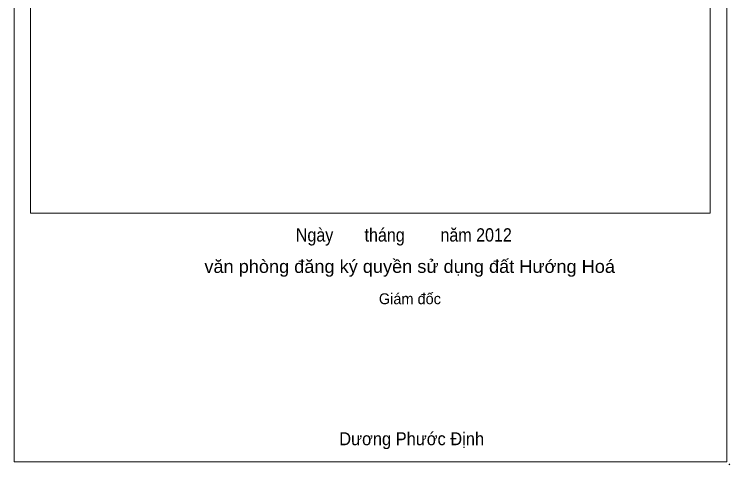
# Model space of a CAD drawing. Header units: metres. Extents: x 535887 to 536548, y 1837332 to 1837987.
# Drawn here: x 536148.1 to 536319.7, y 1837369.9 to 1837477.8 of the extents above; entities that cross this region are included whole.
import ezdxf
from ezdxf.enums import TextEntityAlignment as Align

# ---------------------------------------------------------------- set-up
doc = ezdxf.new("R2010")
doc.units = ezdxf.units.M
doc.header["$LTSCALE"] = 0.24
doc.header["$PDMODE"] = 32
doc.header["$PDSIZE"] = 0.12
doc.layers.add('17', color=7, linetype='Continuous', lineweight=13)
doc.layers.add('5', color=7, linetype='Continuous', lineweight=13)

msp = doc.modelspace()

# ---------------------------------------------------------------- linework, layer by layer
at = {"layer": '17'}
msp.add_lwpolyline([(536152.04, 1837577.63), (536315.04, 1837577.63), (536315.04, 1837430.13), (536152.04, 1837430.13)], close=True, dxfattribs=at)
at = {"layer": '5'}
msp.add_lwpolyline([(536148.14, 1837619.03), (536319.04, 1837619.03), (536319.04, 1837370.53), (536148.14, 1837370.53)], close=True, dxfattribs=at)
msp.add_point((536319.64, 1837369.93), dxfattribs=at)

# ---------------------------------------------------------------- texts
for s, height, width, p in [('Ngày       tháng        năm 2012', 3.2, 0.9, (536241.555, 1837423.33)), ('văn phòng đăng ký quyền sử dụng đất Hướng Hoá', 3.1, 1.05, (536242.955, 1837415.83)), ('Dương Phước Định', 3.1, 0.95, (536243.43, 1837374.53))]:
    msp.add_text(s, height=height, dxfattribs=dict(at, width=width)).set_placement(p, align=Align.CENTER)
msp.add_text('Giám đốc', height=2.6, dxfattribs=at).set_placement((536243.01, 1837408.33), align=Align.CENTER)

doc.saveas('drawing.dxf')
